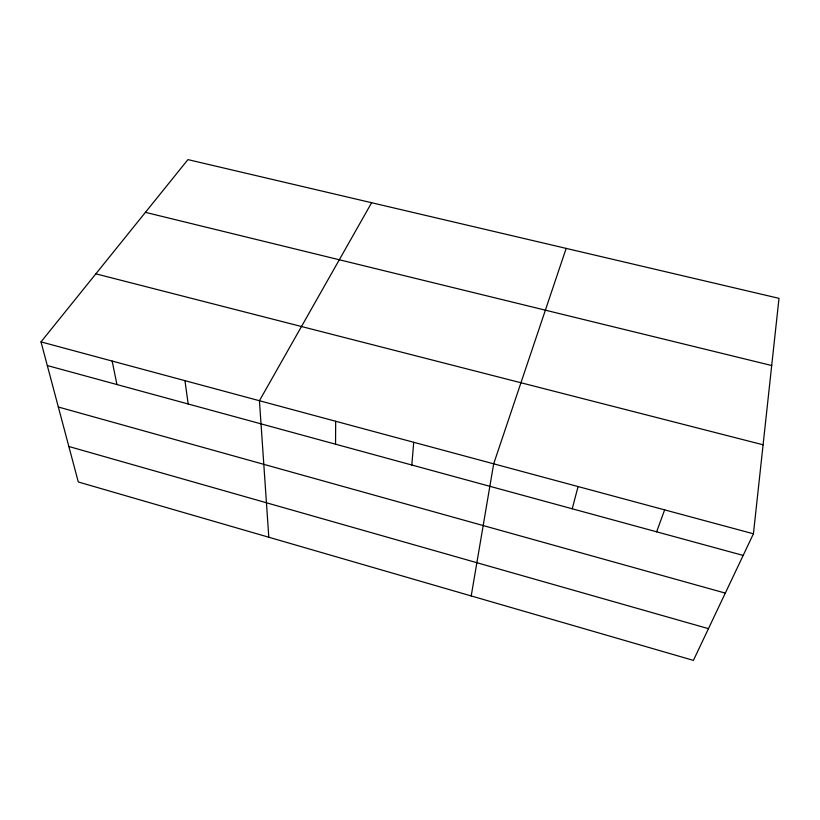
<?xml version="1.0" encoding="UTF-8"?>
<svg xmlns="http://www.w3.org/2000/svg" width="820" height="820" viewBox="0 0 820 820"><rect width="100%" height="100%" fill="white"/><g stroke="black" fill="none" stroke-linecap="round" stroke-linejoin="round"><path stroke-width="1.23" d="M335.544 444.204L335.677 421.265M411.804 465.012L413.731 442.287M753.426 533.789L779 298.347L187.934 159.613L41 341.889L78.3 481.986L693.412 660.387L753.426 533.789L41 341.889M471.213 595.945L493.671 463.823L566.169 248.388M572.216 508.789L578.079 486.557M656.625 531.821L664.641 509.876M371.624 202.724L259.438 400.724L268.806 537.243M145.427 212.349L771.702 365.525M95.858 273.829L763.092 444.799M47.304 365.546L743.166 555.427M58.343 407.017L725.31 593.106M68.849 446.49L708.449 628.663M112.155 361.056L116.952 384.559M184.951 380.664L188.18 403.993"/></g></svg>
